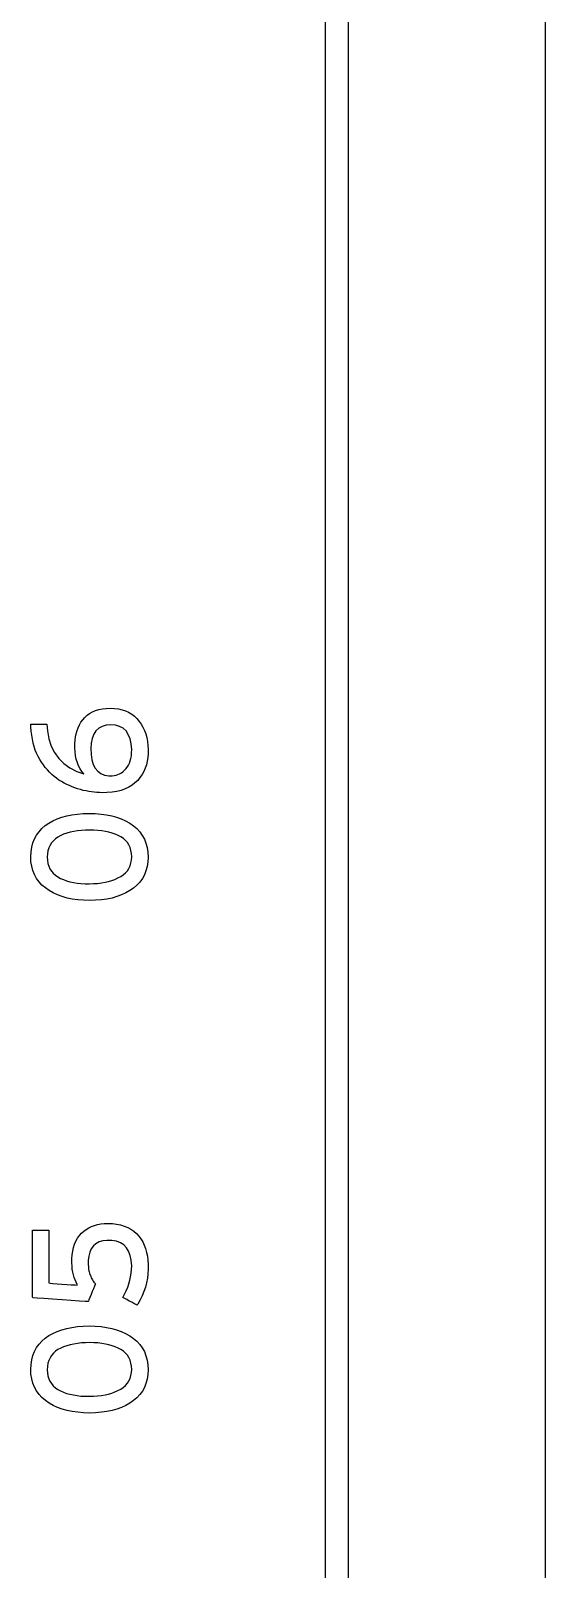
# Model space of a CAD drawing. Extents: x 1 to 47.7, y 0.2 to 33.5.
# Drawn here: x 36.12 to 36.559, y 5.007 to 6.32 of the extents above; entities that cross this region are included whole.
import ezdxf

# ---------------------------------------------------------------- set-up
doc = ezdxf.new("R2010")
doc.units = 0
doc.header["$MEASUREMENT"] = 0
for name, color, linetype in [('1_1__SCREW_TERMINAL_BLOCK_', 7, 'CONTINUOUS'), ('1_2__SCREW_TERMINAL_BLOCK_', 7, 'CONTINUOUS'), ('1_3__CONNECTORIZED_RELAY__', 7, 'CONTINUOUS'), ('1_4__CONNECTORIZED_RELAY__', 7, 'CONTINUOUS'), ('6_0____DWG', 7, 'CONTINUOUS')]:
    doc.layers.add(name, color=color, linetype=linetype)

msp = doc.modelspace()

# ---------------------------------------------------------------- linework, layer by layer
at = {"layer": '1_1__SCREW_TERMINAL_BLOCK_'}
for points in [[(36.3912, 4.8847), (36.3912, 5.0128), (36.3912, 5.1437), (36.3912, 5.2773), (36.3912, 5.4133), (36.3912, 5.5519), (36.3912, 5.6928), (36.3912, 5.8359), (36.3912, 5.9811), (36.3912, 6.1284), (36.3912, 6.2776), (36.3912, 6.4287), (36.3912, 6.5815), (36.3912, 6.7359), (36.3912, 6.8918), (36.3912, 7.0491), (36.3912, 7.2077), (36.3912, 7.3676), (36.3912, 7.5286), (36.3912, 7.6905), (36.3912, 7.8534), (36.3912, 8.1814)], [(36.3712, 8.1495), (36.3712, 7.8431), (36.3712, 7.6911), (36.3712, 7.5401), (36.3712, 7.39), (36.3712, 7.241), (36.3712, 7.0932), (36.3712, 6.9467), (36.3712, 6.8016), (36.3712, 6.658), (36.3712, 6.516), (36.3712, 6.3757), (36.3712, 6.2371), (36.3712, 6.1004), (36.3712, 5.9657), (36.3712, 5.833), (36.3712, 5.7025), (36.3712, 5.5743), (36.3712, 5.4484), (36.3712, 5.325), (36.3712, 5.2041), (36.3712, 5.0858), (36.3712, 4.9703)]]:
    msp.add_lwpolyline(points, dxfattribs=at)
for points in [[(36.1877, 5.7416), (36.1913, 5.7414), (36.1946, 5.741), (36.1978, 5.7402), (36.2007, 5.7392), (36.2034, 5.738), (36.206, 5.7365), (36.2083, 5.7347), (36.2104, 5.7326), (36.2124, 5.7303), (36.2141, 5.7278), (36.2156, 5.7252), (36.2169, 5.7224), (36.218, 5.7195), (36.2189, 5.7164), (36.2195, 5.7131), (36.2199, 5.7097), (36.2201, 5.7062), (36.2201, 5.7026), (36.2198, 5.6993), (36.2193, 5.6962), (36.2185, 5.6931), (36.2175, 5.6902), (36.2163, 5.6874), (36.2148, 5.6848), (36.213, 5.6823), (36.2111, 5.6799), (36.2088, 5.6777), (36.2063, 5.6757), (36.2035, 5.674), (36.2003, 5.6726), (36.1969, 5.6714), (36.1932, 5.6705), (36.1892, 5.6699), (36.1849, 5.6695), (36.1808, 5.6694), (36.1786, 5.6695), (36.1763, 5.6696), (36.174, 5.6698), (36.1717, 5.6701), (36.1693, 5.6705), (36.167, 5.6709), (36.1646, 5.6714), (36.1622, 5.6721), (36.1598, 5.6727), (36.1574, 5.6735), (36.1551, 5.6744), (36.1528, 5.6754), (36.1505, 5.6764), (36.1483, 5.6776), (36.1461, 5.6789), (36.1439, 5.6802), (36.1418, 5.6817), (36.1397, 5.6833), (36.1377, 5.685), (36.1358, 5.6869), (36.134, 5.6888), (36.1322, 5.6909), (36.1306, 5.6931), (36.129, 5.6954), (36.1275, 5.6978), (36.1261, 5.7003), (36.1248, 5.703), (36.1237, 5.7058), (36.1227, 5.7087), (36.1219, 5.7118), (36.1212, 5.7151), (36.1206, 5.7185), (36.1202, 5.722), (36.1199, 5.7257), (36.1199, 5.7278), (36.1209, 5.7278), (36.1225, 5.7278), (36.1246, 5.7278), (36.1269, 5.7278), (36.1292, 5.7278), (36.1313, 5.7278), (36.1328, 5.7278), (36.1335, 5.7278), (36.134, 5.7221), (36.1352, 5.7153), (36.1373, 5.7091), (36.1401, 5.7036), (36.1437, 5.6986), (36.148, 5.6943), (36.1531, 5.6906), (36.1591, 5.6875), (36.1651, 5.6854), (36.1634, 5.6875), (36.1619, 5.6898), (36.1606, 5.6923), (36.1596, 5.695), (36.1587, 5.6979), (36.1581, 5.701), (36.1577, 5.7043), (36.1574, 5.7078), (36.1574, 5.7112), (36.1576, 5.7141), (36.1579, 5.717), (36.1585, 5.7197), (36.1593, 5.7224), (36.1602, 5.7249), (36.1613, 5.7273), (36.1627, 5.7295), (36.1642, 5.7317), (36.166, 5.7337), (36.1679, 5.7355), (36.1701, 5.7371), (36.1725, 5.7384), (36.1752, 5.7395), (36.178, 5.7404), (36.181, 5.741), (36.1843, 5.7414)], [(36.188, 5.7274), (36.1841, 5.727), (36.1807, 5.726), (36.1778, 5.7244), (36.1755, 5.7222), (36.1736, 5.7193), (36.1723, 5.7158), (36.1714, 5.7117), (36.1711, 5.707), (36.1713, 5.7019), (36.1719, 5.6974), (36.1731, 5.6936), (36.1748, 5.6904), (36.177, 5.6878), (36.1797, 5.6858), (36.1829, 5.6845), (36.1866, 5.6839), (36.1893, 5.6838), (36.191, 5.684), (36.1926, 5.6843), (36.1942, 5.6848), (36.1957, 5.6855), (36.1972, 5.6863), (36.1985, 5.6873), (36.1998, 5.6885), (36.2011, 5.6898), (36.2022, 5.6913), (36.2032, 5.6929), (36.2041, 5.6947), (36.2048, 5.6966), (36.2053, 5.6987), (36.2057, 5.7009), (36.2059, 5.7033), (36.206, 5.7063), (36.2056, 5.7112), (36.2046, 5.7155), (36.2031, 5.7191), (36.2012, 5.7221), (36.1986, 5.7244), (36.1956, 5.726), (36.1921, 5.727)], [(36.1698, 5.6517), (36.1749, 5.6516), (36.1799, 5.6512), (36.1845, 5.6505), (36.189, 5.6496), (36.1931, 5.6484), (36.1971, 5.647), (36.2008, 5.6453), (36.2043, 5.6434), (36.2075, 5.6411), (36.2104, 5.6387), (36.2129, 5.636), (36.215, 5.633), (36.2168, 5.6298), (36.2182, 5.6263), (36.2192, 5.6226), (36.2199, 5.6186), (36.2201, 5.6144), (36.2199, 5.6103), (36.2192, 5.6064), (36.2182, 5.6027), (36.2168, 5.5993), (36.2151, 5.5961), (36.213, 5.5931), (36.2105, 5.5904), (36.2076, 5.588), (36.2045, 5.5858), (36.201, 5.5838), (36.1974, 5.5821), (36.1934, 5.5807), (36.1893, 5.5795), (36.1848, 5.5786), (36.1802, 5.578), (36.1752, 5.5776), (36.1701, 5.5774), (36.1649, 5.5776), (36.16, 5.578), (36.1553, 5.5786), (36.1509, 5.5795), (36.1467, 5.5807), (36.1427, 5.5822), (36.139, 5.5839), (36.1355, 5.5859), (36.1323, 5.5881), (36.1294, 5.5906), (36.1269, 5.5933), (36.1247, 5.5963), (36.123, 5.5995), (36.1216, 5.6029), (36.1206, 5.6066), (36.12, 5.6105), (36.1198, 5.6147), (36.1201, 5.6189), (36.1207, 5.6228), (36.1217, 5.6265), (36.123, 5.63), (36.1248, 5.6332), (36.1269, 5.6361), (36.1293, 5.6388), (36.1322, 5.6413), (36.1353, 5.6435), (36.1388, 5.6454), (36.1425, 5.6471), (36.1464, 5.6485), (36.1506, 5.6496), (36.155, 5.6505), (36.1597, 5.6512), (36.1646, 5.6516)], [(36.1701, 5.6375), (36.1665, 5.6374), (36.163, 5.6372), (36.1597, 5.6368), (36.1565, 5.6363), (36.1535, 5.6356), (36.1506, 5.6348), (36.1479, 5.6339), (36.1454, 5.6328), (36.143, 5.6315), (36.1409, 5.6301), (36.1391, 5.6284), (36.1375, 5.6266), (36.1363, 5.6245), (36.1353, 5.6223), (36.1345, 5.6199), (36.1341, 5.6172), (36.1339, 5.6144), (36.1341, 5.6117), (36.1345, 5.6091), (36.1352, 5.6067), (36.1362, 5.6045), (36.1375, 5.6025), (36.139, 5.6007), (36.1408, 5.599), (36.1429, 5.5976), (36.1452, 5.5963), (36.1477, 5.5952), (36.1504, 5.5942), (36.1532, 5.5934), (36.1562, 5.5928), (36.1594, 5.5923), (36.1627, 5.5919), (36.1662, 5.5917), (36.1698, 5.5917), (36.1734, 5.5918), (36.1768, 5.592), (36.1801, 5.5924), (36.1833, 5.5929), (36.1862, 5.5936), (36.1891, 5.5944), (36.1917, 5.5954), (36.1942, 5.5966), (36.1966, 5.5979), (36.1988, 5.5993), (36.2007, 5.6009), (36.2023, 5.6028), (36.2036, 5.6048), (36.2046, 5.607), (36.2054, 5.6094), (36.2058, 5.6119), (36.206, 5.6147), (36.2058, 5.6175), (36.2054, 5.6201), (36.2047, 5.6225), (36.2036, 5.6248), (36.2023, 5.6268), (36.2008, 5.6286), (36.1989, 5.6302), (36.1967, 5.6317), (36.1944, 5.6329), (36.1919, 5.634), (36.1893, 5.6349), (36.1865, 5.6357), (36.1835, 5.6363), (36.1804, 5.6368), (36.1771, 5.6372), (36.1737, 5.6374)], [(36.1856, 5.3017), (36.1895, 5.3016), (36.1931, 5.3012), (36.1965, 5.3005), (36.1997, 5.2995), (36.2027, 5.2983), (36.2054, 5.2969), (36.2078, 5.2951), (36.2101, 5.2931), (36.2121, 5.2909), (36.2138, 5.2885), (36.2154, 5.2859), (36.2167, 5.2831), (36.2178, 5.2802), (36.2187, 5.277), (36.2194, 5.2738), (36.2199, 5.2703), (36.2201, 5.2667), (36.2201, 5.2628), (36.2199, 5.2588), (36.2194, 5.2549), (36.2186, 5.2511), (36.2177, 5.2473), (36.2164, 5.2436), (36.2149, 5.24), (36.2132, 5.2364), (36.2112, 5.2329), (36.2103, 5.2319), (36.2094, 5.2324), (36.2079, 5.2333), (36.206, 5.2344), (36.2039, 5.2355), (36.2019, 5.2367), (36.2002, 5.2376), (36.199, 5.2383), (36.1985, 5.2386), (36.1999, 5.2413), (36.2013, 5.2442), (36.2026, 5.2472), (36.2036, 5.2501), (36.2045, 5.2532), (36.2051, 5.2562), (36.2056, 5.2592), (36.2059, 5.2623), (36.206, 5.2656), (36.2056, 5.2703), (36.2048, 5.2744), (36.2034, 5.278), (36.2015, 5.281), (36.1992, 5.2834), (36.1963, 5.2853), (36.193, 5.2865), (36.1891, 5.2872), (36.1849, 5.2873), (36.1814, 5.2868), (36.1782, 5.2859), (36.1755, 5.2844), (36.1733, 5.2825), (36.1715, 5.2801), (36.1702, 5.2773), (36.1693, 5.2739), (36.1689, 5.2701), (36.1689, 5.2675), (36.1689, 5.2663), (36.169, 5.265), (36.1691, 5.2638), (36.1692, 5.2626), (36.1694, 5.2614), (36.1697, 5.2603), (36.17, 5.2593), (36.1703, 5.2582), (36.1707, 5.2573), (36.1711, 5.2563), (36.1715, 5.2553), (36.172, 5.2544), (36.1726, 5.2535), (36.1731, 5.2526), (36.1737, 5.2517), (36.1743, 5.2509), (36.175, 5.2501), (36.1747, 5.2495), (36.1742, 5.2481), (36.1733, 5.246), (36.1723, 5.2435), (36.1713, 5.241), (36.1703, 5.2386), (36.1695, 5.2366), (36.169, 5.2354), (36.1688, 5.235), (36.1663, 5.2352), (36.1613, 5.2355), (36.1544, 5.236), (36.1465, 5.2365), (36.1384, 5.2371), (36.1311, 5.2376), (36.1253, 5.238), (36.1219, 5.2382), (36.1214, 5.2387), (36.1214, 5.2424), (36.1214, 5.2492), (36.1214, 5.258), (36.1214, 5.2677), (36.1214, 5.2774), (36.1214, 5.286), (36.1214, 5.2925), (36.1214, 5.2959), (36.1216, 5.2961), (36.1227, 5.2961), (36.1244, 5.2961), (36.1266, 5.2961), (36.129, 5.2961), (36.1312, 5.2961), (36.1332, 5.2961), (36.1346, 5.2961), (36.1352, 5.2961), (36.1352, 5.2948), (36.1352, 5.2907), (36.1352, 5.2846), (36.1352, 5.2773), (36.1352, 5.2696), (36.1352, 5.2623), (36.1352, 5.2562), (36.1352, 5.2522), (36.1352, 5.2509), (36.1363, 5.2508), (36.1388, 5.2506), (36.1423, 5.2503), (36.1464, 5.25), (36.1506, 5.2497), (36.1544, 5.2494), (36.1576, 5.2492), (36.1595, 5.249), (36.1595, 5.2496), (36.1585, 5.2515), (36.1576, 5.2535), (36.1569, 5.2556), (36.1562, 5.2578), (36.1557, 5.2602), (36.1553, 5.2627), (36.1551, 5.2653), (36.1549, 5.2681), (36.1549, 5.2714), (36.1552, 5.2748), (36.1557, 5.2781), (36.1564, 5.2812), (36.1573, 5.284), (36.1584, 5.2867), (36.1597, 5.2891), (36.1613, 5.2913), (36.1631, 5.2933), (36.165, 5.2951), (36.1671, 5.2966), (36.1694, 5.298), (36.1717, 5.2991), (36.1742, 5.3001), (36.1769, 5.3008), (36.1796, 5.3013), (36.1825, 5.3016)], [(36.1698, 5.2142), (36.1749, 5.2141), (36.1799, 5.2137), (36.1845, 5.213), (36.189, 5.2121), (36.1931, 5.2109), (36.1971, 5.2095), (36.2008, 5.2078), (36.2043, 5.2059), (36.2075, 5.2036), (36.2104, 5.2012), (36.2129, 5.1985), (36.215, 5.1955), (36.2168, 5.1923), (36.2182, 5.1888), (36.2192, 5.1851), (36.2199, 5.1811), (36.2201, 5.1769), (36.2199, 5.1728), (36.2192, 5.1689), (36.2182, 5.1652), (36.2168, 5.1618), (36.2151, 5.1586), (36.213, 5.1556), (36.2105, 5.1529), (36.2076, 5.1505), (36.2045, 5.1483), (36.201, 5.1463), (36.1974, 5.1446), (36.1934, 5.1432), (36.1893, 5.142), (36.1848, 5.1411), (36.1802, 5.1405), (36.1752, 5.1401), (36.1701, 5.1399), (36.1649, 5.1401), (36.16, 5.1405), (36.1553, 5.1411), (36.1509, 5.142), (36.1467, 5.1432), (36.1427, 5.1447), (36.139, 5.1464), (36.1355, 5.1484), (36.1323, 5.1506), (36.1294, 5.1531), (36.1269, 5.1558), (36.1247, 5.1588), (36.123, 5.162), (36.1216, 5.1654), (36.1206, 5.1691), (36.12, 5.173), (36.1198, 5.1772), (36.1201, 5.1814), (36.1207, 5.1853), (36.1217, 5.189), (36.123, 5.1925), (36.1248, 5.1957), (36.1269, 5.1986), (36.1293, 5.2013), (36.1322, 5.2038), (36.1353, 5.206), (36.1388, 5.2079), (36.1425, 5.2096), (36.1464, 5.211), (36.1506, 5.2121), (36.155, 5.213), (36.1597, 5.2137), (36.1646, 5.2141)], [(36.1701, 5.2), (36.1665, 5.1999), (36.163, 5.1997), (36.1597, 5.1993), (36.1565, 5.1988), (36.1535, 5.1981), (36.1506, 5.1973), (36.1479, 5.1964), (36.1454, 5.1953), (36.143, 5.194), (36.1409, 5.1926), (36.1391, 5.1909), (36.1375, 5.1891), (36.1363, 5.187), (36.1353, 5.1848), (36.1345, 5.1824), (36.1341, 5.1797), (36.1339, 5.1769), (36.1341, 5.1742), (36.1345, 5.1716), (36.1352, 5.1692), (36.1362, 5.167), (36.1375, 5.165), (36.139, 5.1632), (36.1408, 5.1615), (36.1429, 5.1601), (36.1452, 5.1588), (36.1477, 5.1577), (36.1504, 5.1567), (36.1532, 5.1559), (36.1562, 5.1553), (36.1594, 5.1548), (36.1627, 5.1544), (36.1662, 5.1542), (36.1698, 5.1542), (36.1734, 5.1543), (36.1768, 5.1545), (36.1801, 5.1549), (36.1833, 5.1554), (36.1862, 5.1561), (36.1891, 5.1569), (36.1917, 5.1579), (36.1942, 5.1591), (36.1966, 5.1604), (36.1988, 5.1618), (36.2007, 5.1634), (36.2023, 5.1653), (36.2036, 5.1673), (36.2046, 5.1695), (36.2054, 5.1719), (36.2058, 5.1744), (36.206, 5.1772), (36.2058, 5.18), (36.2054, 5.1826), (36.2047, 5.185), (36.2036, 5.1873), (36.2023, 5.1893), (36.2008, 5.1911), (36.1989, 5.1927), (36.1967, 5.1942), (36.1944, 5.1954), (36.1919, 5.1965), (36.1893, 5.1974), (36.1865, 5.1982), (36.1835, 5.1988), (36.1804, 5.1993), (36.1771, 5.1997), (36.1737, 5.1999)]]:
    msp.add_lwpolyline(points, close=True, dxfattribs=at)
at = {"layer": '1_2__SCREW_TERMINAL_BLOCK_'}
for points in [[(36.3912, 4.8847), (36.3912, 5.0128), (36.3912, 5.1437), (36.3912, 5.2773), (36.3912, 5.4133), (36.3912, 5.5519), (36.3912, 5.6928), (36.3912, 5.8359), (36.3912, 5.9811), (36.3912, 6.1284), (36.3912, 6.2776), (36.3912, 6.4287), (36.3912, 6.5815), (36.3912, 6.7359), (36.3912, 6.8918), (36.3912, 7.0491), (36.3912, 7.2077), (36.3912, 7.3676), (36.3912, 7.5286), (36.3912, 7.6905), (36.3912, 7.8534), (36.3912, 8.1814)], [(36.3712, 8.1495), (36.3712, 7.8431), (36.3712, 7.6911), (36.3712, 7.5401), (36.3712, 7.39), (36.3712, 7.241), (36.3712, 7.0932), (36.3712, 6.9467), (36.3712, 6.8016), (36.3712, 6.658), (36.3712, 6.516), (36.3712, 6.3757), (36.3712, 6.2371), (36.3712, 6.1004), (36.3712, 5.9657), (36.3712, 5.833), (36.3712, 5.7025), (36.3712, 5.5743), (36.3712, 5.4484), (36.3712, 5.325), (36.3712, 5.2041), (36.3712, 5.0858), (36.3712, 4.9703)]]:
    msp.add_lwpolyline(points, dxfattribs=at)
for points in [[(36.1877, 5.7416), (36.1913, 5.7414), (36.1946, 5.741), (36.1978, 5.7402), (36.2007, 5.7392), (36.2034, 5.738), (36.206, 5.7365), (36.2083, 5.7347), (36.2104, 5.7326), (36.2124, 5.7303), (36.2141, 5.7278), (36.2156, 5.7252), (36.2169, 5.7224), (36.218, 5.7195), (36.2189, 5.7164), (36.2195, 5.7131), (36.2199, 5.7097), (36.2201, 5.7062), (36.2201, 5.7026), (36.2198, 5.6993), (36.2193, 5.6962), (36.2185, 5.6931), (36.2175, 5.6902), (36.2163, 5.6874), (36.2148, 5.6848), (36.213, 5.6823), (36.2111, 5.6799), (36.2088, 5.6777), (36.2063, 5.6757), (36.2035, 5.674), (36.2003, 5.6726), (36.1969, 5.6714), (36.1932, 5.6705), (36.1892, 5.6699), (36.1849, 5.6695), (36.1808, 5.6694), (36.1786, 5.6695), (36.1763, 5.6696), (36.174, 5.6698), (36.1717, 5.6701), (36.1693, 5.6705), (36.167, 5.6709), (36.1646, 5.6714), (36.1622, 5.6721), (36.1598, 5.6727), (36.1574, 5.6735), (36.1551, 5.6744), (36.1528, 5.6754), (36.1505, 5.6764), (36.1483, 5.6776), (36.1461, 5.6789), (36.1439, 5.6802), (36.1418, 5.6817), (36.1397, 5.6833), (36.1377, 5.685), (36.1358, 5.6869), (36.134, 5.6888), (36.1322, 5.6909), (36.1306, 5.6931), (36.129, 5.6954), (36.1275, 5.6978), (36.1261, 5.7003), (36.1248, 5.703), (36.1237, 5.7058), (36.1227, 5.7087), (36.1219, 5.7118), (36.1212, 5.7151), (36.1206, 5.7185), (36.1202, 5.722), (36.1199, 5.7257), (36.1199, 5.7278), (36.1209, 5.7278), (36.1225, 5.7278), (36.1246, 5.7278), (36.1269, 5.7278), (36.1292, 5.7278), (36.1313, 5.7278), (36.1328, 5.7278), (36.1335, 5.7278), (36.134, 5.7221), (36.1352, 5.7153), (36.1373, 5.7091), (36.1401, 5.7036), (36.1437, 5.6986), (36.148, 5.6943), (36.1531, 5.6906), (36.1591, 5.6875), (36.1651, 5.6854), (36.1634, 5.6875), (36.1619, 5.6898), (36.1606, 5.6923), (36.1596, 5.695), (36.1587, 5.6979), (36.1581, 5.701), (36.1577, 5.7043), (36.1574, 5.7078), (36.1574, 5.7112), (36.1576, 5.7141), (36.1579, 5.717), (36.1585, 5.7197), (36.1593, 5.7224), (36.1602, 5.7249), (36.1613, 5.7273), (36.1627, 5.7295), (36.1642, 5.7317), (36.166, 5.7337), (36.1679, 5.7355), (36.1701, 5.7371), (36.1725, 5.7384), (36.1752, 5.7395), (36.178, 5.7404), (36.181, 5.741), (36.1843, 5.7414)], [(36.188, 5.7274), (36.1841, 5.727), (36.1807, 5.726), (36.1778, 5.7244), (36.1755, 5.7222), (36.1736, 5.7193), (36.1723, 5.7158), (36.1714, 5.7117), (36.1711, 5.707), (36.1713, 5.7019), (36.1719, 5.6974), (36.1731, 5.6936), (36.1748, 5.6904), (36.177, 5.6878), (36.1797, 5.6858), (36.1829, 5.6845), (36.1866, 5.6839), (36.1893, 5.6838), (36.191, 5.684), (36.1926, 5.6843), (36.1942, 5.6848), (36.1957, 5.6855), (36.1972, 5.6863), (36.1985, 5.6873), (36.1998, 5.6885), (36.2011, 5.6898), (36.2022, 5.6913), (36.2032, 5.6929), (36.2041, 5.6947), (36.2048, 5.6966), (36.2053, 5.6987), (36.2057, 5.7009), (36.2059, 5.7033), (36.206, 5.7063), (36.2056, 5.7112), (36.2046, 5.7155), (36.2031, 5.7191), (36.2012, 5.7221), (36.1986, 5.7244), (36.1956, 5.726), (36.1921, 5.727)], [(36.1698, 5.6517), (36.1749, 5.6516), (36.1799, 5.6512), (36.1845, 5.6505), (36.189, 5.6496), (36.1931, 5.6484), (36.1971, 5.647), (36.2008, 5.6453), (36.2043, 5.6434), (36.2075, 5.6411), (36.2104, 5.6387), (36.2129, 5.636), (36.215, 5.633), (36.2168, 5.6298), (36.2182, 5.6263), (36.2192, 5.6226), (36.2199, 5.6186), (36.2201, 5.6144), (36.2199, 5.6103), (36.2192, 5.6064), (36.2182, 5.6027), (36.2168, 5.5993), (36.2151, 5.5961), (36.213, 5.5931), (36.2105, 5.5904), (36.2076, 5.588), (36.2045, 5.5858), (36.201, 5.5838), (36.1974, 5.5821), (36.1934, 5.5807), (36.1893, 5.5795), (36.1848, 5.5786), (36.1802, 5.578), (36.1752, 5.5776), (36.1701, 5.5774), (36.1649, 5.5776), (36.16, 5.578), (36.1553, 5.5786), (36.1509, 5.5795), (36.1467, 5.5807), (36.1427, 5.5822), (36.139, 5.5839), (36.1355, 5.5859), (36.1323, 5.5881), (36.1294, 5.5906), (36.1269, 5.5933), (36.1247, 5.5963), (36.123, 5.5995), (36.1216, 5.6029), (36.1206, 5.6066), (36.12, 5.6105), (36.1198, 5.6147), (36.1201, 5.6189), (36.1207, 5.6228), (36.1217, 5.6265), (36.123, 5.63), (36.1248, 5.6332), (36.1269, 5.6361), (36.1293, 5.6388), (36.1322, 5.6413), (36.1353, 5.6435), (36.1388, 5.6454), (36.1425, 5.6471), (36.1464, 5.6485), (36.1506, 5.6496), (36.155, 5.6505), (36.1597, 5.6512), (36.1646, 5.6516)], [(36.1701, 5.6375), (36.1665, 5.6374), (36.163, 5.6372), (36.1597, 5.6368), (36.1565, 5.6363), (36.1535, 5.6356), (36.1506, 5.6348), (36.1479, 5.6339), (36.1454, 5.6328), (36.143, 5.6315), (36.1409, 5.6301), (36.1391, 5.6284), (36.1375, 5.6266), (36.1363, 5.6245), (36.1353, 5.6223), (36.1345, 5.6199), (36.1341, 5.6172), (36.1339, 5.6144), (36.1341, 5.6117), (36.1345, 5.6091), (36.1352, 5.6067), (36.1362, 5.6045), (36.1375, 5.6025), (36.139, 5.6007), (36.1408, 5.599), (36.1429, 5.5976), (36.1452, 5.5963), (36.1477, 5.5952), (36.1504, 5.5942), (36.1532, 5.5934), (36.1562, 5.5928), (36.1594, 5.5923), (36.1627, 5.5919), (36.1662, 5.5917), (36.1698, 5.5917), (36.1734, 5.5918), (36.1768, 5.592), (36.1801, 5.5924), (36.1833, 5.5929), (36.1862, 5.5936), (36.1891, 5.5944), (36.1917, 5.5954), (36.1942, 5.5966), (36.1966, 5.5979), (36.1988, 5.5993), (36.2007, 5.6009), (36.2023, 5.6028), (36.2036, 5.6048), (36.2046, 5.607), (36.2054, 5.6094), (36.2058, 5.6119), (36.206, 5.6147), (36.2058, 5.6175), (36.2054, 5.6201), (36.2047, 5.6225), (36.2036, 5.6248), (36.2023, 5.6268), (36.2008, 5.6286), (36.1989, 5.6302), (36.1967, 5.6317), (36.1944, 5.6329), (36.1919, 5.634), (36.1893, 5.6349), (36.1865, 5.6357), (36.1835, 5.6363), (36.1804, 5.6368), (36.1771, 5.6372), (36.1737, 5.6374)], [(36.1856, 5.3017), (36.1895, 5.3016), (36.1931, 5.3012), (36.1965, 5.3005), (36.1997, 5.2995), (36.2027, 5.2983), (36.2054, 5.2969), (36.2078, 5.2951), (36.2101, 5.2931), (36.2121, 5.2909), (36.2138, 5.2885), (36.2154, 5.2859), (36.2167, 5.2831), (36.2178, 5.2802), (36.2187, 5.277), (36.2194, 5.2738), (36.2199, 5.2703), (36.2201, 5.2667), (36.2201, 5.2628), (36.2199, 5.2588), (36.2194, 5.2549), (36.2186, 5.2511), (36.2177, 5.2473), (36.2164, 5.2436), (36.2149, 5.24), (36.2132, 5.2364), (36.2112, 5.2329), (36.2103, 5.2319), (36.2094, 5.2324), (36.2079, 5.2333), (36.206, 5.2344), (36.2039, 5.2355), (36.2019, 5.2367), (36.2002, 5.2376), (36.199, 5.2383), (36.1985, 5.2386), (36.1999, 5.2413), (36.2013, 5.2442), (36.2026, 5.2472), (36.2036, 5.2501), (36.2045, 5.2532), (36.2051, 5.2562), (36.2056, 5.2592), (36.2059, 5.2623), (36.206, 5.2656), (36.2056, 5.2703), (36.2048, 5.2744), (36.2034, 5.278), (36.2015, 5.281), (36.1992, 5.2834), (36.1963, 5.2853), (36.193, 5.2865), (36.1891, 5.2872), (36.1849, 5.2873), (36.1814, 5.2868), (36.1782, 5.2859), (36.1755, 5.2844), (36.1733, 5.2825), (36.1715, 5.2801), (36.1702, 5.2773), (36.1693, 5.2739), (36.1689, 5.2701), (36.1689, 5.2675), (36.1689, 5.2663), (36.169, 5.265), (36.1691, 5.2638), (36.1692, 5.2626), (36.1694, 5.2614), (36.1697, 5.2603), (36.17, 5.2593), (36.1703, 5.2582), (36.1707, 5.2573), (36.1711, 5.2563), (36.1715, 5.2553), (36.172, 5.2544), (36.1726, 5.2535), (36.1731, 5.2526), (36.1737, 5.2517), (36.1743, 5.2509), (36.175, 5.2501), (36.1747, 5.2495), (36.1742, 5.2481), (36.1733, 5.246), (36.1723, 5.2435), (36.1713, 5.241), (36.1703, 5.2386), (36.1695, 5.2366), (36.169, 5.2354), (36.1688, 5.235), (36.1663, 5.2352), (36.1613, 5.2355), (36.1544, 5.236), (36.1465, 5.2365), (36.1384, 5.2371), (36.1311, 5.2376), (36.1253, 5.238), (36.1219, 5.2382), (36.1214, 5.2387), (36.1214, 5.2424), (36.1214, 5.2492), (36.1214, 5.258), (36.1214, 5.2677), (36.1214, 5.2774), (36.1214, 5.286), (36.1214, 5.2925), (36.1214, 5.2959), (36.1216, 5.2961), (36.1227, 5.2961), (36.1244, 5.2961), (36.1266, 5.2961), (36.129, 5.2961), (36.1312, 5.2961), (36.1332, 5.2961), (36.1346, 5.2961), (36.1352, 5.2961), (36.1352, 5.2948), (36.1352, 5.2907), (36.1352, 5.2846), (36.1352, 5.2773), (36.1352, 5.2696), (36.1352, 5.2623), (36.1352, 5.2562), (36.1352, 5.2522), (36.1352, 5.2509), (36.1363, 5.2508), (36.1388, 5.2506), (36.1423, 5.2503), (36.1464, 5.25), (36.1506, 5.2497), (36.1544, 5.2494), (36.1576, 5.2492), (36.1595, 5.249), (36.1595, 5.2496), (36.1585, 5.2515), (36.1576, 5.2535), (36.1569, 5.2556), (36.1562, 5.2578), (36.1557, 5.2602), (36.1553, 5.2627), (36.1551, 5.2653), (36.1549, 5.2681), (36.1549, 5.2714), (36.1552, 5.2748), (36.1557, 5.2781), (36.1564, 5.2812), (36.1573, 5.284), (36.1584, 5.2867), (36.1597, 5.2891), (36.1613, 5.2913), (36.1631, 5.2933), (36.165, 5.2951), (36.1671, 5.2966), (36.1694, 5.298), (36.1717, 5.2991), (36.1742, 5.3001), (36.1769, 5.3008), (36.1796, 5.3013), (36.1825, 5.3016)], [(36.1698, 5.2142), (36.1749, 5.2141), (36.1799, 5.2137), (36.1845, 5.213), (36.189, 5.2121), (36.1931, 5.2109), (36.1971, 5.2095), (36.2008, 5.2078), (36.2043, 5.2059), (36.2075, 5.2036), (36.2104, 5.2012), (36.2129, 5.1985), (36.215, 5.1955), (36.2168, 5.1923), (36.2182, 5.1888), (36.2192, 5.1851), (36.2199, 5.1811), (36.2201, 5.1769), (36.2199, 5.1728), (36.2192, 5.1689), (36.2182, 5.1652), (36.2168, 5.1618), (36.2151, 5.1586), (36.213, 5.1556), (36.2105, 5.1529), (36.2076, 5.1505), (36.2045, 5.1483), (36.201, 5.1463), (36.1974, 5.1446), (36.1934, 5.1432), (36.1893, 5.142), (36.1848, 5.1411), (36.1802, 5.1405), (36.1752, 5.1401), (36.1701, 5.1399), (36.1649, 5.1401), (36.16, 5.1405), (36.1553, 5.1411), (36.1509, 5.142), (36.1467, 5.1432), (36.1427, 5.1447), (36.139, 5.1464), (36.1355, 5.1484), (36.1323, 5.1506), (36.1294, 5.1531), (36.1269, 5.1558), (36.1247, 5.1588), (36.123, 5.162), (36.1216, 5.1654), (36.1206, 5.1691), (36.12, 5.173), (36.1198, 5.1772), (36.1201, 5.1814), (36.1207, 5.1853), (36.1217, 5.189), (36.123, 5.1925), (36.1248, 5.1957), (36.1269, 5.1986), (36.1293, 5.2013), (36.1322, 5.2038), (36.1353, 5.206), (36.1388, 5.2079), (36.1425, 5.2096), (36.1464, 5.211), (36.1506, 5.2121), (36.155, 5.213), (36.1597, 5.2137), (36.1646, 5.2141)], [(36.1701, 5.2), (36.1665, 5.1999), (36.163, 5.1997), (36.1597, 5.1993), (36.1565, 5.1988), (36.1535, 5.1981), (36.1506, 5.1973), (36.1479, 5.1964), (36.1454, 5.1953), (36.143, 5.194), (36.1409, 5.1926), (36.1391, 5.1909), (36.1375, 5.1891), (36.1363, 5.187), (36.1353, 5.1848), (36.1345, 5.1824), (36.1341, 5.1797), (36.1339, 5.1769), (36.1341, 5.1742), (36.1345, 5.1716), (36.1352, 5.1692), (36.1362, 5.167), (36.1375, 5.165), (36.139, 5.1632), (36.1408, 5.1615), (36.1429, 5.1601), (36.1452, 5.1588), (36.1477, 5.1577), (36.1504, 5.1567), (36.1532, 5.1559), (36.1562, 5.1553), (36.1594, 5.1548), (36.1627, 5.1544), (36.1662, 5.1542), (36.1698, 5.1542), (36.1734, 5.1543), (36.1768, 5.1545), (36.1801, 5.1549), (36.1833, 5.1554), (36.1862, 5.1561), (36.1891, 5.1569), (36.1917, 5.1579), (36.1942, 5.1591), (36.1966, 5.1604), (36.1988, 5.1618), (36.2007, 5.1634), (36.2023, 5.1653), (36.2036, 5.1673), (36.2046, 5.1695), (36.2054, 5.1719), (36.2058, 5.1744), (36.206, 5.1772), (36.2058, 5.18), (36.2054, 5.1826), (36.2047, 5.185), (36.2036, 5.1873), (36.2023, 5.1893), (36.2008, 5.1911), (36.1989, 5.1927), (36.1967, 5.1942), (36.1944, 5.1954), (36.1919, 5.1965), (36.1893, 5.1974), (36.1865, 5.1982), (36.1835, 5.1988), (36.1804, 5.1993), (36.1771, 5.1997), (36.1737, 5.1999)]]:
    msp.add_lwpolyline(points, close=True, dxfattribs=at)
at = {"layer": '1_3__CONNECTORIZED_RELAY__'}
for points in [[(36.3912, 4.9129), (36.3912, 5.0417), (36.3912, 5.1732), (36.3912, 5.3073), (36.3912, 5.4439), (36.3912, 5.583), (36.3912, 5.7244), (36.3912, 5.868), (36.3912, 6.0137), (36.3912, 6.1614), (36.3912, 6.311), (36.3912, 6.4625), (36.3912, 6.6156), (36.3912, 6.7704), (36.3912, 6.9266), (36.3912, 7.0842), (36.3912, 7.2432), (36.3912, 7.4033), (36.3912, 7.5645), (36.3912, 7.7267), (36.3912, 7.8897), (36.3912, 8.2181)], [(36.3712, 6.3678), (36.3712, 6.2598), (36.3712, 6.1529), (36.3712, 6.0472), (36.3712, 5.9426), (36.3712, 5.8394), (36.3712, 5.7375), (36.3712, 5.6369), (36.3712, 5.5377), (36.3712, 5.44), (36.3712, 5.3437), (36.3712, 5.249), (36.3712, 5.1559), (36.3712, 5.0644), (36.3712, 4.9746)]]:
    msp.add_lwpolyline(points, dxfattribs=at)
for points in [[(36.1877, 5.7416), (36.1913, 5.7414), (36.1946, 5.741), (36.1978, 5.7402), (36.2007, 5.7392), (36.2034, 5.738), (36.206, 5.7365), (36.2083, 5.7347), (36.2104, 5.7326), (36.2124, 5.7303), (36.2141, 5.7278), (36.2156, 5.7252), (36.2169, 5.7224), (36.218, 5.7195), (36.2189, 5.7164), (36.2195, 5.7131), (36.2199, 5.7097), (36.2201, 5.7062), (36.2201, 5.7026), (36.2198, 5.6993), (36.2193, 5.6962), (36.2185, 5.6931), (36.2175, 5.6902), (36.2163, 5.6874), (36.2148, 5.6848), (36.213, 5.6823), (36.2111, 5.6799), (36.2088, 5.6777), (36.2063, 5.6757), (36.2035, 5.674), (36.2003, 5.6726), (36.1969, 5.6714), (36.1932, 5.6705), (36.1892, 5.6699), (36.1849, 5.6695), (36.1808, 5.6694), (36.1786, 5.6695), (36.1763, 5.6696), (36.174, 5.6698), (36.1717, 5.6701), (36.1693, 5.6705), (36.167, 5.6709), (36.1646, 5.6714), (36.1622, 5.6721), (36.1598, 5.6727), (36.1574, 5.6735), (36.1551, 5.6744), (36.1528, 5.6754), (36.1505, 5.6764), (36.1483, 5.6776), (36.1461, 5.6789), (36.1439, 5.6802), (36.1418, 5.6817), (36.1397, 5.6833), (36.1377, 5.685), (36.1358, 5.6869), (36.134, 5.6888), (36.1322, 5.6909), (36.1306, 5.6931), (36.129, 5.6954), (36.1275, 5.6978), (36.1261, 5.7003), (36.1248, 5.703), (36.1237, 5.7058), (36.1227, 5.7087), (36.1219, 5.7118), (36.1212, 5.7151), (36.1206, 5.7185), (36.1202, 5.722), (36.1199, 5.7257), (36.1199, 5.7278), (36.1209, 5.7278), (36.1225, 5.7278), (36.1246, 5.7278), (36.1269, 5.7278), (36.1292, 5.7278), (36.1313, 5.7278), (36.1328, 5.7278), (36.1335, 5.7278), (36.134, 5.7221), (36.1352, 5.7153), (36.1373, 5.7091), (36.1401, 5.7036), (36.1437, 5.6986), (36.148, 5.6943), (36.1531, 5.6906), (36.1591, 5.6875), (36.1651, 5.6854), (36.1634, 5.6875), (36.1619, 5.6898), (36.1606, 5.6923), (36.1596, 5.695), (36.1587, 5.6979), (36.1581, 5.701), (36.1577, 5.7043), (36.1574, 5.7078), (36.1574, 5.7112), (36.1576, 5.7141), (36.1579, 5.717), (36.1585, 5.7197), (36.1593, 5.7224), (36.1602, 5.7249), (36.1613, 5.7273), (36.1627, 5.7295), (36.1642, 5.7317), (36.166, 5.7337), (36.1679, 5.7355), (36.1701, 5.7371), (36.1725, 5.7384), (36.1752, 5.7395), (36.178, 5.7404), (36.181, 5.741), (36.1843, 5.7414)], [(36.188, 5.7274), (36.1841, 5.727), (36.1807, 5.726), (36.1778, 5.7244), (36.1755, 5.7222), (36.1736, 5.7193), (36.1723, 5.7158), (36.1714, 5.7117), (36.1711, 5.707), (36.1713, 5.7019), (36.1719, 5.6974), (36.1731, 5.6936), (36.1748, 5.6904), (36.177, 5.6878), (36.1797, 5.6858), (36.1829, 5.6845), (36.1866, 5.6839), (36.1893, 5.6838), (36.191, 5.684), (36.1926, 5.6843), (36.1942, 5.6848), (36.1957, 5.6855), (36.1972, 5.6863), (36.1985, 5.6873), (36.1998, 5.6885), (36.2011, 5.6898), (36.2022, 5.6913), (36.2032, 5.6929), (36.2041, 5.6947), (36.2048, 5.6966), (36.2053, 5.6987), (36.2057, 5.7009), (36.2059, 5.7033), (36.206, 5.7063), (36.2056, 5.7112), (36.2046, 5.7155), (36.2031, 5.7191), (36.2012, 5.7221), (36.1986, 5.7244), (36.1956, 5.726), (36.1921, 5.727)], [(36.1698, 5.6517), (36.1749, 5.6516), (36.1799, 5.6512), (36.1845, 5.6505), (36.189, 5.6496), (36.1931, 5.6484), (36.1971, 5.647), (36.2008, 5.6453), (36.2043, 5.6434), (36.2075, 5.6411), (36.2104, 5.6387), (36.2129, 5.636), (36.215, 5.633), (36.2168, 5.6298), (36.2182, 5.6263), (36.2192, 5.6226), (36.2199, 5.6186), (36.2201, 5.6144), (36.2199, 5.6103), (36.2192, 5.6064), (36.2182, 5.6027), (36.2168, 5.5993), (36.2151, 5.5961), (36.213, 5.5931), (36.2105, 5.5904), (36.2076, 5.588), (36.2045, 5.5858), (36.201, 5.5838), (36.1974, 5.5821), (36.1934, 5.5807), (36.1893, 5.5795), (36.1848, 5.5786), (36.1802, 5.578), (36.1752, 5.5776), (36.1701, 5.5774), (36.1649, 5.5776), (36.16, 5.578), (36.1553, 5.5786), (36.1509, 5.5795), (36.1467, 5.5807), (36.1427, 5.5822), (36.139, 5.5839), (36.1355, 5.5859), (36.1323, 5.5881), (36.1294, 5.5906), (36.1269, 5.5933), (36.1247, 5.5963), (36.123, 5.5995), (36.1216, 5.6029), (36.1206, 5.6066), (36.12, 5.6105), (36.1198, 5.6147), (36.1201, 5.6189), (36.1207, 5.6228), (36.1217, 5.6265), (36.123, 5.63), (36.1248, 5.6332), (36.1269, 5.6361), (36.1293, 5.6388), (36.1322, 5.6413), (36.1353, 5.6435), (36.1388, 5.6454), (36.1425, 5.6471), (36.1464, 5.6485), (36.1506, 5.6496), (36.155, 5.6505), (36.1597, 5.6512), (36.1646, 5.6516)], [(36.1701, 5.6375), (36.1665, 5.6374), (36.163, 5.6372), (36.1597, 5.6368), (36.1565, 5.6363), (36.1535, 5.6356), (36.1506, 5.6348), (36.1479, 5.6339), (36.1454, 5.6328), (36.143, 5.6315), (36.1409, 5.6301), (36.1391, 5.6284), (36.1375, 5.6266), (36.1363, 5.6245), (36.1353, 5.6223), (36.1345, 5.6199), (36.1341, 5.6172), (36.1339, 5.6144), (36.1341, 5.6117), (36.1345, 5.6091), (36.1352, 5.6067), (36.1362, 5.6045), (36.1375, 5.6025), (36.139, 5.6007), (36.1408, 5.599), (36.1429, 5.5976), (36.1452, 5.5963), (36.1477, 5.5952), (36.1504, 5.5942), (36.1532, 5.5934), (36.1562, 5.5928), (36.1594, 5.5923), (36.1627, 5.5919), (36.1662, 5.5917), (36.1698, 5.5917), (36.1734, 5.5918), (36.1768, 5.592), (36.1801, 5.5924), (36.1833, 5.5929), (36.1862, 5.5936), (36.1891, 5.5944), (36.1917, 5.5954), (36.1942, 5.5966), (36.1966, 5.5979), (36.1988, 5.5993), (36.2007, 5.6009), (36.2023, 5.6028), (36.2036, 5.6048), (36.2046, 5.607), (36.2054, 5.6094), (36.2058, 5.6119), (36.206, 5.6147), (36.2058, 5.6175), (36.2054, 5.6201), (36.2047, 5.6225), (36.2036, 5.6248), (36.2023, 5.6268), (36.2008, 5.6286), (36.1989, 5.6302), (36.1967, 5.6317), (36.1944, 5.6329), (36.1919, 5.634), (36.1893, 5.6349), (36.1865, 5.6357), (36.1835, 5.6363), (36.1804, 5.6368), (36.1771, 5.6372), (36.1737, 5.6374)], [(36.1856, 5.3017), (36.1895, 5.3016), (36.1931, 5.3012), (36.1965, 5.3005), (36.1997, 5.2995), (36.2027, 5.2983), (36.2054, 5.2969), (36.2078, 5.2951), (36.2101, 5.2931), (36.2121, 5.2909), (36.2138, 5.2885), (36.2154, 5.2859), (36.2167, 5.2831), (36.2178, 5.2802), (36.2187, 5.277), (36.2194, 5.2738), (36.2199, 5.2703), (36.2201, 5.2667), (36.2201, 5.2628), (36.2199, 5.2588), (36.2194, 5.2549), (36.2186, 5.2511), (36.2177, 5.2473), (36.2164, 5.2436), (36.2149, 5.24), (36.2132, 5.2364), (36.2112, 5.2329), (36.2103, 5.2319), (36.2094, 5.2324), (36.2079, 5.2333), (36.206, 5.2344), (36.2039, 5.2355), (36.2019, 5.2367), (36.2002, 5.2376), (36.199, 5.2383), (36.1985, 5.2386), (36.1999, 5.2413), (36.2013, 5.2442), (36.2026, 5.2472), (36.2036, 5.2501), (36.2045, 5.2532), (36.2051, 5.2562), (36.2056, 5.2592), (36.2059, 5.2623), (36.206, 5.2656), (36.2056, 5.2703), (36.2048, 5.2744), (36.2034, 5.278), (36.2015, 5.281), (36.1992, 5.2834), (36.1963, 5.2853), (36.193, 5.2865), (36.1891, 5.2872), (36.1849, 5.2873), (36.1814, 5.2868), (36.1782, 5.2859), (36.1755, 5.2844), (36.1733, 5.2825), (36.1715, 5.2801), (36.1702, 5.2773), (36.1693, 5.2739), (36.1689, 5.2701), (36.1689, 5.2675), (36.1689, 5.2663), (36.169, 5.265), (36.1691, 5.2638), (36.1692, 5.2626), (36.1694, 5.2614), (36.1697, 5.2603), (36.17, 5.2593), (36.1703, 5.2582), (36.1707, 5.2573), (36.1711, 5.2563), (36.1715, 5.2553), (36.172, 5.2544), (36.1726, 5.2535), (36.1731, 5.2526), (36.1737, 5.2517), (36.1743, 5.2509), (36.175, 5.2501), (36.1747, 5.2495), (36.1742, 5.2481), (36.1733, 5.246), (36.1723, 5.2435), (36.1713, 5.241), (36.1703, 5.2386), (36.1695, 5.2366), (36.169, 5.2354), (36.1688, 5.235), (36.1663, 5.2352), (36.1613, 5.2355), (36.1544, 5.236), (36.1465, 5.2365), (36.1384, 5.2371), (36.1311, 5.2376), (36.1253, 5.238), (36.1219, 5.2382), (36.1214, 5.2387), (36.1214, 5.2424), (36.1214, 5.2492), (36.1214, 5.258), (36.1214, 5.2677), (36.1214, 5.2774), (36.1214, 5.286), (36.1214, 5.2925), (36.1214, 5.2959), (36.1216, 5.2961), (36.1227, 5.2961), (36.1244, 5.2961), (36.1266, 5.2961), (36.129, 5.2961), (36.1312, 5.2961), (36.1332, 5.2961), (36.1346, 5.2961), (36.1352, 5.2961), (36.1352, 5.2948), (36.1352, 5.2907), (36.1352, 5.2846), (36.1352, 5.2773), (36.1352, 5.2696), (36.1352, 5.2623), (36.1352, 5.2562), (36.1352, 5.2522), (36.1352, 5.2509), (36.1363, 5.2508), (36.1388, 5.2506), (36.1423, 5.2503), (36.1464, 5.25), (36.1506, 5.2497), (36.1544, 5.2494), (36.1576, 5.2492), (36.1595, 5.249), (36.1595, 5.2496), (36.1585, 5.2515), (36.1576, 5.2535), (36.1569, 5.2556), (36.1562, 5.2578), (36.1557, 5.2602), (36.1553, 5.2627), (36.1551, 5.2653), (36.1549, 5.2681), (36.1549, 5.2714), (36.1552, 5.2748), (36.1557, 5.2781), (36.1564, 5.2812), (36.1573, 5.284), (36.1584, 5.2867), (36.1597, 5.2891), (36.1613, 5.2913), (36.1631, 5.2933), (36.165, 5.2951), (36.1671, 5.2966), (36.1694, 5.298), (36.1717, 5.2991), (36.1742, 5.3001), (36.1769, 5.3008), (36.1796, 5.3013), (36.1825, 5.3016)], [(36.1698, 5.2142), (36.1749, 5.2141), (36.1799, 5.2137), (36.1845, 5.213), (36.189, 5.2121), (36.1931, 5.2109), (36.1971, 5.2095), (36.2008, 5.2078), (36.2043, 5.2059), (36.2075, 5.2036), (36.2104, 5.2012), (36.2129, 5.1985), (36.215, 5.1955), (36.2168, 5.1923), (36.2182, 5.1888), (36.2192, 5.1851), (36.2199, 5.1811), (36.2201, 5.1769), (36.2199, 5.1728), (36.2192, 5.1689), (36.2182, 5.1652), (36.2168, 5.1618), (36.2151, 5.1586), (36.213, 5.1556), (36.2105, 5.1529), (36.2076, 5.1505), (36.2045, 5.1483), (36.201, 5.1463), (36.1974, 5.1446), (36.1934, 5.1432), (36.1893, 5.142), (36.1848, 5.1411), (36.1802, 5.1405), (36.1752, 5.1401), (36.1701, 5.1399), (36.1649, 5.1401), (36.16, 5.1405), (36.1553, 5.1411), (36.1509, 5.142), (36.1467, 5.1432), (36.1427, 5.1447), (36.139, 5.1464), (36.1355, 5.1484), (36.1323, 5.1506), (36.1294, 5.1531), (36.1269, 5.1558), (36.1247, 5.1588), (36.123, 5.162), (36.1216, 5.1654), (36.1206, 5.1691), (36.12, 5.173), (36.1198, 5.1772), (36.1201, 5.1814), (36.1207, 5.1853), (36.1217, 5.189), (36.123, 5.1925), (36.1248, 5.1957), (36.1269, 5.1986), (36.1293, 5.2013), (36.1322, 5.2038), (36.1353, 5.206), (36.1388, 5.2079), (36.1425, 5.2096), (36.1464, 5.211), (36.1506, 5.2121), (36.155, 5.213), (36.1597, 5.2137), (36.1646, 5.2141)], [(36.1701, 5.2), (36.1665, 5.1999), (36.163, 5.1997), (36.1597, 5.1993), (36.1565, 5.1988), (36.1535, 5.1981), (36.1506, 5.1973), (36.1479, 5.1964), (36.1454, 5.1953), (36.143, 5.194), (36.1409, 5.1926), (36.1391, 5.1909), (36.1375, 5.1891), (36.1363, 5.187), (36.1353, 5.1848), (36.1345, 5.1824), (36.1341, 5.1797), (36.1339, 5.1769), (36.1341, 5.1742), (36.1345, 5.1716), (36.1352, 5.1692), (36.1362, 5.167), (36.1375, 5.165), (36.139, 5.1632), (36.1408, 5.1615), (36.1429, 5.1601), (36.1452, 5.1588), (36.1477, 5.1577), (36.1504, 5.1567), (36.1532, 5.1559), (36.1562, 5.1553), (36.1594, 5.1548), (36.1627, 5.1544), (36.1662, 5.1542), (36.1698, 5.1542), (36.1734, 5.1543), (36.1768, 5.1545), (36.1801, 5.1549), (36.1833, 5.1554), (36.1862, 5.1561), (36.1891, 5.1569), (36.1917, 5.1579), (36.1942, 5.1591), (36.1966, 5.1604), (36.1988, 5.1618), (36.2007, 5.1634), (36.2023, 5.1653), (36.2036, 5.1673), (36.2046, 5.1695), (36.2054, 5.1719), (36.2058, 5.1744), (36.206, 5.1772), (36.2058, 5.18), (36.2054, 5.1826), (36.2047, 5.185), (36.2036, 5.1873), (36.2023, 5.1893), (36.2008, 5.1911), (36.1989, 5.1927), (36.1967, 5.1942), (36.1944, 5.1954), (36.1919, 5.1965), (36.1893, 5.1974), (36.1865, 5.1982), (36.1835, 5.1988), (36.1804, 5.1993), (36.1771, 5.1997), (36.1737, 5.1999)]]:
    msp.add_lwpolyline(points, close=True, dxfattribs=at)
at = {"layer": '1_4__CONNECTORIZED_RELAY__'}
for points in [[(36.3912, 4.9448), (36.3912, 5.0779), (36.3912, 5.2139), (36.3912, 5.3526), (36.3912, 5.4939), (36.3912, 5.6377), (36.3912, 5.7839), (36.3912, 5.9325), (36.3912, 6.0832), (36.3912, 6.236), (36.3912, 6.3908), (36.3912, 6.5474), (36.3912, 6.7057), (36.3912, 6.8657), (36.3912, 7.0272), (36.3912, 7.1901), (36.3912, 7.3542), (36.3912, 7.5196), (36.3912, 7.686), (36.3912, 7.8534), (36.3912, 8.1906)], [(36.3712, 8.093), (36.3712, 7.9352), (36.3712, 7.7781), (36.3712, 7.622), (36.3712, 7.4669), (36.3712, 7.3129), (36.3712, 7.1601), (36.3712, 7.0087), (36.3712, 6.8587), (36.3712, 6.7102), (36.3712, 6.5634), (36.3712, 6.4184), (36.3712, 6.2752), (36.3712, 6.1339), (36.3712, 5.9947), (36.3712, 5.8577), (36.3712, 5.723), (36.3712, 5.5906), (36.3712, 5.4608), (36.3712, 5.3335), (36.3712, 5.2089), (36.3712, 5.0871), (36.3712, 5.0273), (36.3712, 4.9682)]]:
    msp.add_lwpolyline(points, dxfattribs=at)
for points in [[(36.1877, 5.7416), (36.1913, 5.7414), (36.1946, 5.741), (36.1978, 5.7402), (36.2007, 5.7392), (36.2034, 5.738), (36.206, 5.7365), (36.2083, 5.7347), (36.2104, 5.7326), (36.2124, 5.7303), (36.2141, 5.7278), (36.2156, 5.7252), (36.2169, 5.7224), (36.218, 5.7195), (36.2189, 5.7164), (36.2195, 5.7131), (36.2199, 5.7097), (36.2201, 5.7062), (36.2201, 5.7026), (36.2198, 5.6993), (36.2193, 5.6962), (36.2185, 5.6931), (36.2175, 5.6902), (36.2163, 5.6874), (36.2148, 5.6848), (36.213, 5.6823), (36.2111, 5.6799), (36.2088, 5.6777), (36.2063, 5.6757), (36.2035, 5.674), (36.2003, 5.6726), (36.1969, 5.6714), (36.1932, 5.6705), (36.1892, 5.6699), (36.1849, 5.6695), (36.1808, 5.6694), (36.1786, 5.6695), (36.1763, 5.6696), (36.174, 5.6698), (36.1717, 5.6701), (36.1693, 5.6705), (36.167, 5.6709), (36.1646, 5.6714), (36.1622, 5.6721), (36.1598, 5.6727), (36.1574, 5.6735), (36.1551, 5.6744), (36.1528, 5.6754), (36.1505, 5.6764), (36.1483, 5.6776), (36.1461, 5.6789), (36.1439, 5.6802), (36.1418, 5.6817), (36.1397, 5.6833), (36.1377, 5.685), (36.1358, 5.6869), (36.134, 5.6888), (36.1322, 5.6909), (36.1306, 5.6931), (36.129, 5.6954), (36.1275, 5.6978), (36.1261, 5.7003), (36.1248, 5.703), (36.1237, 5.7058), (36.1227, 5.7087), (36.1219, 5.7118), (36.1212, 5.7151), (36.1206, 5.7185), (36.1202, 5.722), (36.1199, 5.7257), (36.1199, 5.7278), (36.1209, 5.7278), (36.1225, 5.7278), (36.1246, 5.7278), (36.1269, 5.7278), (36.1292, 5.7278), (36.1313, 5.7278), (36.1328, 5.7278), (36.1335, 5.7278), (36.134, 5.7221), (36.1352, 5.7153), (36.1373, 5.7091), (36.1401, 5.7036), (36.1437, 5.6986), (36.148, 5.6943), (36.1531, 5.6906), (36.1591, 5.6875), (36.1651, 5.6854), (36.1634, 5.6875), (36.1619, 5.6898), (36.1606, 5.6923), (36.1596, 5.695), (36.1587, 5.6979), (36.1581, 5.701), (36.1577, 5.7043), (36.1574, 5.7078), (36.1574, 5.7112), (36.1576, 5.7141), (36.1579, 5.717), (36.1585, 5.7197), (36.1593, 5.7224), (36.1602, 5.7249), (36.1613, 5.7273), (36.1627, 5.7295), (36.1642, 5.7317), (36.166, 5.7337), (36.1679, 5.7355), (36.1701, 5.7371), (36.1725, 5.7384), (36.1752, 5.7395), (36.178, 5.7404), (36.181, 5.741), (36.1843, 5.7414)], [(36.188, 5.7274), (36.1841, 5.727), (36.1807, 5.726), (36.1778, 5.7244), (36.1755, 5.7222), (36.1736, 5.7193), (36.1723, 5.7158), (36.1714, 5.7117), (36.1711, 5.707), (36.1713, 5.7019), (36.1719, 5.6974), (36.1731, 5.6936), (36.1748, 5.6904), (36.177, 5.6878), (36.1797, 5.6858), (36.1829, 5.6845), (36.1866, 5.6839), (36.1893, 5.6838), (36.191, 5.684), (36.1926, 5.6843), (36.1942, 5.6848), (36.1957, 5.6855), (36.1972, 5.6863), (36.1985, 5.6873), (36.1998, 5.6885), (36.2011, 5.6898), (36.2022, 5.6913), (36.2032, 5.6929), (36.2041, 5.6947), (36.2048, 5.6966), (36.2053, 5.6987), (36.2057, 5.7009), (36.2059, 5.7033), (36.206, 5.7063), (36.2056, 5.7112), (36.2046, 5.7155), (36.2031, 5.7191), (36.2012, 5.7221), (36.1986, 5.7244), (36.1956, 5.726), (36.1921, 5.727)], [(36.1698, 5.6517), (36.1749, 5.6516), (36.1799, 5.6512), (36.1845, 5.6505), (36.189, 5.6496), (36.1931, 5.6484), (36.1971, 5.647), (36.2008, 5.6453), (36.2043, 5.6434), (36.2075, 5.6411), (36.2104, 5.6387), (36.2129, 5.636), (36.215, 5.633), (36.2168, 5.6298), (36.2182, 5.6263), (36.2192, 5.6226), (36.2199, 5.6186), (36.2201, 5.6144), (36.2199, 5.6103), (36.2192, 5.6064), (36.2182, 5.6027), (36.2168, 5.5993), (36.2151, 5.5961), (36.213, 5.5931), (36.2105, 5.5904), (36.2076, 5.588), (36.2045, 5.5858), (36.201, 5.5838), (36.1974, 5.5821), (36.1934, 5.5807), (36.1893, 5.5795), (36.1848, 5.5786), (36.1802, 5.578), (36.1752, 5.5776), (36.1701, 5.5774), (36.1649, 5.5776), (36.16, 5.578), (36.1553, 5.5786), (36.1509, 5.5795), (36.1467, 5.5807), (36.1427, 5.5822), (36.139, 5.5839), (36.1355, 5.5859), (36.1323, 5.5881), (36.1294, 5.5906), (36.1269, 5.5933), (36.1247, 5.5963), (36.123, 5.5995), (36.1216, 5.6029), (36.1206, 5.6066), (36.12, 5.6105), (36.1198, 5.6147), (36.1201, 5.6189), (36.1207, 5.6228), (36.1217, 5.6265), (36.123, 5.63), (36.1248, 5.6332), (36.1269, 5.6361), (36.1293, 5.6388), (36.1322, 5.6413), (36.1353, 5.6435), (36.1388, 5.6454), (36.1425, 5.6471), (36.1464, 5.6485), (36.1506, 5.6496), (36.155, 5.6505), (36.1597, 5.6512), (36.1646, 5.6516)], [(36.1701, 5.6375), (36.1665, 5.6374), (36.163, 5.6372), (36.1597, 5.6368), (36.1565, 5.6363), (36.1535, 5.6356), (36.1506, 5.6348), (36.1479, 5.6339), (36.1454, 5.6328), (36.143, 5.6315), (36.1409, 5.6301), (36.1391, 5.6284), (36.1375, 5.6266), (36.1363, 5.6245), (36.1353, 5.6223), (36.1345, 5.6199), (36.1341, 5.6172), (36.1339, 5.6144), (36.1341, 5.6117), (36.1345, 5.6091), (36.1352, 5.6067), (36.1362, 5.6045), (36.1375, 5.6025), (36.139, 5.6007), (36.1408, 5.599), (36.1429, 5.5976), (36.1452, 5.5963), (36.1477, 5.5952), (36.1504, 5.5942), (36.1532, 5.5934), (36.1562, 5.5928), (36.1594, 5.5923), (36.1627, 5.5919), (36.1662, 5.5917), (36.1698, 5.5917), (36.1734, 5.5918), (36.1768, 5.592), (36.1801, 5.5924), (36.1833, 5.5929), (36.1862, 5.5936), (36.1891, 5.5944), (36.1917, 5.5954), (36.1942, 5.5966), (36.1966, 5.5979), (36.1988, 5.5993), (36.2007, 5.6009), (36.2023, 5.6028), (36.2036, 5.6048), (36.2046, 5.607), (36.2054, 5.6094), (36.2058, 5.6119), (36.206, 5.6147), (36.2058, 5.6175), (36.2054, 5.6201), (36.2047, 5.6225), (36.2036, 5.6248), (36.2023, 5.6268), (36.2008, 5.6286), (36.1989, 5.6302), (36.1967, 5.6317), (36.1944, 5.6329), (36.1919, 5.634), (36.1893, 5.6349), (36.1865, 5.6357), (36.1835, 5.6363), (36.1804, 5.6368), (36.1771, 5.6372), (36.1737, 5.6374)], [(36.1856, 5.3017), (36.1895, 5.3016), (36.1931, 5.3012), (36.1965, 5.3005), (36.1997, 5.2995), (36.2027, 5.2983), (36.2054, 5.2969), (36.2078, 5.2951), (36.2101, 5.2931), (36.2121, 5.2909), (36.2138, 5.2885), (36.2154, 5.2859), (36.2167, 5.2831), (36.2178, 5.2802), (36.2187, 5.277), (36.2194, 5.2738), (36.2199, 5.2703), (36.2201, 5.2667), (36.2201, 5.2628), (36.2199, 5.2588), (36.2194, 5.2549), (36.2186, 5.2511), (36.2177, 5.2473), (36.2164, 5.2436), (36.2149, 5.24), (36.2132, 5.2364), (36.2112, 5.2329), (36.2103, 5.2319), (36.2094, 5.2324), (36.2079, 5.2333), (36.206, 5.2344), (36.2039, 5.2355), (36.2019, 5.2367), (36.2002, 5.2376), (36.199, 5.2383), (36.1985, 5.2386), (36.1999, 5.2413), (36.2013, 5.2442), (36.2026, 5.2472), (36.2036, 5.2501), (36.2045, 5.2532), (36.2051, 5.2562), (36.2056, 5.2592), (36.2059, 5.2623), (36.206, 5.2656), (36.2056, 5.2703), (36.2048, 5.2744), (36.2034, 5.278), (36.2015, 5.281), (36.1992, 5.2834), (36.1963, 5.2853), (36.193, 5.2865), (36.1891, 5.2872), (36.1849, 5.2873), (36.1814, 5.2868), (36.1782, 5.2859), (36.1755, 5.2844), (36.1733, 5.2825), (36.1715, 5.2801), (36.1702, 5.2773), (36.1693, 5.2739), (36.1689, 5.2701), (36.1689, 5.2675), (36.1689, 5.2663), (36.169, 5.265), (36.1691, 5.2638), (36.1692, 5.2626), (36.1694, 5.2614), (36.1697, 5.2603), (36.17, 5.2593), (36.1703, 5.2582), (36.1707, 5.2573), (36.1711, 5.2563), (36.1715, 5.2553), (36.172, 5.2544), (36.1726, 5.2535), (36.1731, 5.2526), (36.1737, 5.2517), (36.1743, 5.2509), (36.175, 5.2501), (36.1747, 5.2495), (36.1742, 5.2481), (36.1733, 5.246), (36.1723, 5.2435), (36.1713, 5.241), (36.1703, 5.2386), (36.1695, 5.2366), (36.169, 5.2354), (36.1688, 5.235), (36.1663, 5.2352), (36.1613, 5.2355), (36.1544, 5.236), (36.1465, 5.2365), (36.1384, 5.2371), (36.1311, 5.2376), (36.1253, 5.238), (36.1219, 5.2382), (36.1214, 5.2387), (36.1214, 5.2424), (36.1214, 5.2492), (36.1214, 5.258), (36.1214, 5.2677), (36.1214, 5.2774), (36.1214, 5.286), (36.1214, 5.2925), (36.1214, 5.2959), (36.1216, 5.2961), (36.1227, 5.2961), (36.1244, 5.2961), (36.1266, 5.2961), (36.129, 5.2961), (36.1312, 5.2961), (36.1332, 5.2961), (36.1346, 5.2961), (36.1352, 5.2961), (36.1352, 5.2948), (36.1352, 5.2907), (36.1352, 5.2846), (36.1352, 5.2773), (36.1352, 5.2696), (36.1352, 5.2623), (36.1352, 5.2562), (36.1352, 5.2522), (36.1352, 5.2509), (36.1363, 5.2508), (36.1388, 5.2506), (36.1423, 5.2503), (36.1464, 5.25), (36.1506, 5.2497), (36.1544, 5.2494), (36.1576, 5.2492), (36.1595, 5.249), (36.1595, 5.2496), (36.1585, 5.2515), (36.1576, 5.2535), (36.1569, 5.2556), (36.1562, 5.2578), (36.1557, 5.2602), (36.1553, 5.2627), (36.1551, 5.2653), (36.1549, 5.2681), (36.1549, 5.2714), (36.1552, 5.2748), (36.1557, 5.2781), (36.1564, 5.2812), (36.1573, 5.284), (36.1584, 5.2867), (36.1597, 5.2891), (36.1613, 5.2913), (36.1631, 5.2933), (36.165, 5.2951), (36.1671, 5.2966), (36.1694, 5.298), (36.1717, 5.2991), (36.1742, 5.3001), (36.1769, 5.3008), (36.1796, 5.3013), (36.1825, 5.3016)], [(36.1698, 5.2142), (36.1749, 5.2141), (36.1799, 5.2137), (36.1845, 5.213), (36.189, 5.2121), (36.1931, 5.2109), (36.1971, 5.2095), (36.2008, 5.2078), (36.2043, 5.2059), (36.2075, 5.2036), (36.2104, 5.2012), (36.2129, 5.1985), (36.215, 5.1955), (36.2168, 5.1923), (36.2182, 5.1888), (36.2192, 5.1851), (36.2199, 5.1811), (36.2201, 5.1769), (36.2199, 5.1728), (36.2192, 5.1689), (36.2182, 5.1652), (36.2168, 5.1618), (36.2151, 5.1586), (36.213, 5.1556), (36.2105, 5.1529), (36.2076, 5.1505), (36.2045, 5.1483), (36.201, 5.1463), (36.1974, 5.1446), (36.1934, 5.1432), (36.1893, 5.142), (36.1848, 5.1411), (36.1802, 5.1405), (36.1752, 5.1401), (36.1701, 5.1399), (36.1649, 5.1401), (36.16, 5.1405), (36.1553, 5.1411), (36.1509, 5.142), (36.1467, 5.1432), (36.1427, 5.1447), (36.139, 5.1464), (36.1355, 5.1484), (36.1323, 5.1506), (36.1294, 5.1531), (36.1269, 5.1558), (36.1247, 5.1588), (36.123, 5.162), (36.1216, 5.1654), (36.1206, 5.1691), (36.12, 5.173), (36.1198, 5.1772), (36.1201, 5.1814), (36.1207, 5.1853), (36.1217, 5.189), (36.123, 5.1925), (36.1248, 5.1957), (36.1269, 5.1986), (36.1293, 5.2013), (36.1322, 5.2038), (36.1353, 5.206), (36.1388, 5.2079), (36.1425, 5.2096), (36.1464, 5.211), (36.1506, 5.2121), (36.155, 5.213), (36.1597, 5.2137), (36.1646, 5.2141)], [(36.1701, 5.2), (36.1665, 5.1999), (36.163, 5.1997), (36.1597, 5.1993), (36.1565, 5.1988), (36.1535, 5.1981), (36.1506, 5.1973), (36.1479, 5.1964), (36.1454, 5.1953), (36.143, 5.194), (36.1409, 5.1926), (36.1391, 5.1909), (36.1375, 5.1891), (36.1363, 5.187), (36.1353, 5.1848), (36.1345, 5.1824), (36.1341, 5.1797), (36.1339, 5.1769), (36.1341, 5.1742), (36.1345, 5.1716), (36.1352, 5.1692), (36.1362, 5.167), (36.1375, 5.165), (36.139, 5.1632), (36.1408, 5.1615), (36.1429, 5.1601), (36.1452, 5.1588), (36.1477, 5.1577), (36.1504, 5.1567), (36.1532, 5.1559), (36.1562, 5.1553), (36.1594, 5.1548), (36.1627, 5.1544), (36.1662, 5.1542), (36.1698, 5.1542), (36.1734, 5.1543), (36.1768, 5.1545), (36.1801, 5.1549), (36.1833, 5.1554), (36.1862, 5.1561), (36.1891, 5.1569), (36.1917, 5.1579), (36.1942, 5.1591), (36.1966, 5.1604), (36.1988, 5.1618), (36.2007, 5.1634), (36.2023, 5.1653), (36.2036, 5.1673), (36.2046, 5.1695), (36.2054, 5.1719), (36.2058, 5.1744), (36.206, 5.1772), (36.2058, 5.18), (36.2054, 5.1826), (36.2047, 5.185), (36.2036, 5.1873), (36.2023, 5.1893), (36.2008, 5.1911), (36.1989, 5.1927), (36.1967, 5.1942), (36.1944, 5.1954), (36.1919, 5.1965), (36.1893, 5.1974), (36.1865, 5.1982), (36.1835, 5.1988), (36.1804, 5.1993), (36.1771, 5.1997), (36.1737, 5.1999)]]:
    msp.add_lwpolyline(points, close=True, dxfattribs=at)
at = {"layer": '6_0____DWG'}
msp.add_lwpolyline([(36.5591, 6.3438), (36.5591, 6.2177), (36.5591, 6.093), (36.5591, 5.9698), (36.5591, 5.8481), (36.5591, 5.7279), (36.5591, 5.6093), (36.5591, 5.4924), (36.5591, 5.3772), (36.5591, 5.2636), (36.5591, 5.1519), (36.5591, 5.0419), (36.5591, 4.9338)], dxfattribs=at)

doc.saveas('drawing.dxf')
